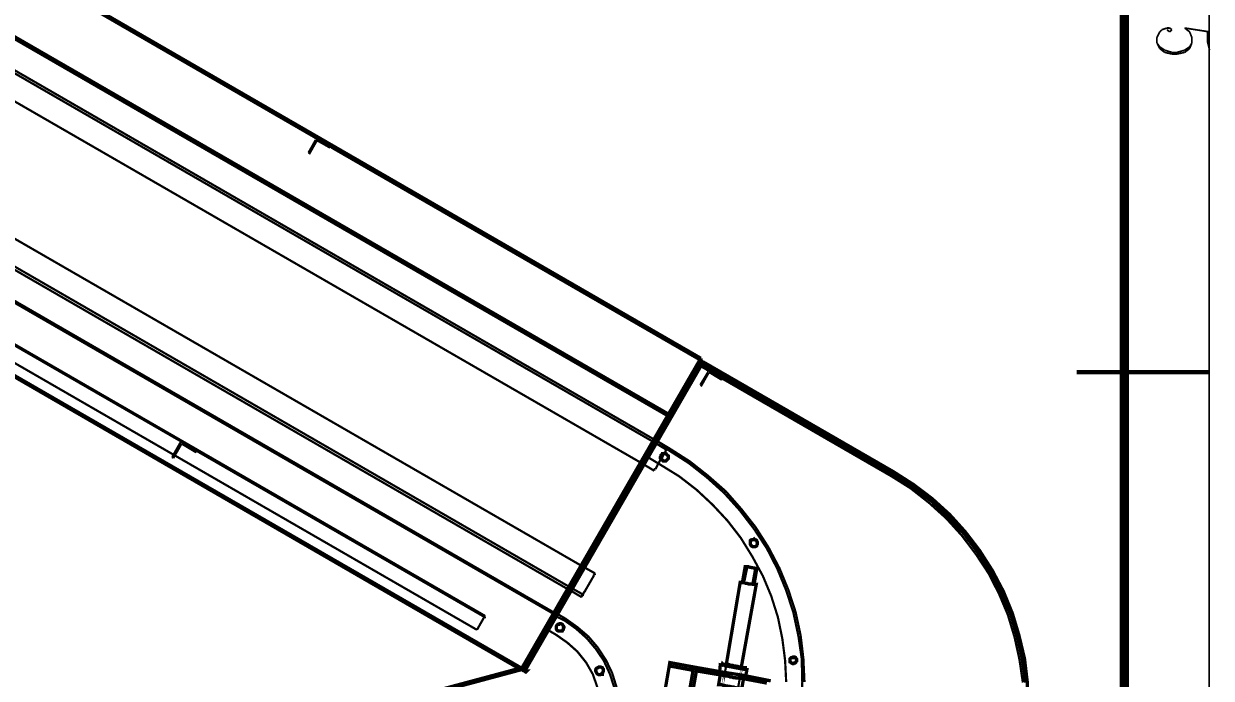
# Model space of a CAD drawing. Extents: x 0.1 to 11.6, y 0.3 to 16.2.
# Drawn here: x 8.005 to 11.577, y 7.345 to 9.313 of the extents above; entities that cross this region are included whole.
import ezdxf

# ---------------------------------------------------------------- set-up
doc = ezdxf.new("R2010")
doc.units = 0
doc.header["$MEASUREMENT"] = 0
doc.dimstyles.get("Standard").update_dxf_attribs({"dimtxt": 0.1, "dimasz": 0.1, "dimexe": 1.25, "dimexo": 0.625, "dimtad": 1, "dimtih": 1, "dimtxsty": 'Standard', "dimcen": 2.5, "dimazin": 3, "dimtfac": 1, "dimtmove": 0, "dimatfit": 3})

# ---------------------------------------------------------------- blocks, each defined once
blk = doc.blocks.new('_CLOSEDFILLED')
at = {"color": 0, "linetype": 'BYBLOCK'}
blk.add_solid([(-1, 0.164), (0, 0), (-1, -0.164)], dxfattribs=at)
blk = doc.blocks.new('*D9')
for p, q in [((5.305, 9.7917), (6.4817, 9.1123)), ((5.2917, 9.7585), (5.2917, 8.4252))]:
    blk.add_line(p, q)
for start, end in [(316.8348, 325.8282), (274.1695, 277.0351)]:
    blk.add_arc((5.2917, 9.7994), 1.3741, start, end)
at = {"layer": 'Defpoints'}
for p in [(5.305, 9.7917), (5.2917, 9.7716), (5.2917, 9.7585), (5.7616, 8.5081), (9.4933, 7.3733)]:
    blk.add_point(p, dxfattribs=at)
at = {"xscale": 0.1, "yscale": 0.1}
for p, rotation in [((6.4817, 9.1123), 57.91294655396537), ((5.2917, 8.4252), 182.0847725070838)]:
    blk.add_blockref('_CLOSEDFILLED', p, dxfattribs=dict(at, rotation=rotation))
at = {"insert": (5.9787, 8.6093), "char_height": 0.1, "attachment_point": 5, "rotation": 270}
blk.add_mtext('60123', dxfattribs=at)

msp = doc.modelspace()

# ---------------------------------------------------------------- linework, layer by layer
at = {"color": 0}
for p, q in [((5.29167, 10.0233), (9.59831, 7.53836)), ((9.60167, 7.54167), (5.29497, 10.0283)), ((5.30501, 9.79167), (9.49333, 7.37332))]:
    msp.add_line(p, q, dxfattribs=at)
for points, const_width in [([(0.155, 16.22), (11.57, 16.22), (11.57, 0.31), (0.155, 0.31), (0.155, 16.22)], 0.00521), ([(10.0384, 8.30165), (10.0433, 8.29833), (9.50836, 7.37169), (9.50331, 7.375), (10.0384, 8.30165)], 0.01), ([(10.0483, 8.29497), (10.0433, 8.29833), (9.50836, 7.37169), (9.51335, 7.36833), (10.0483, 8.29497)], 0.01), ([(9.94168, 8.00331), (9.94336, 8.00499), (9.94336, 8.00836), (9.94336, 8.01167), (9.94336, 8.01335), (9.94168, 8.01497), (9.94, 8.01665), (9.93668, 8.02001), (9.93332, 8.02165), (9.93001, 8.02001), (9.92665, 8.02001), (9.92665, 8.01833), (9.92333, 8.01665), (9.92165, 8.01497), (9.92165, 8.01167), (9.91997, 8.00999), (9.91997, 8.00667), (9.92165, 8.00499), (9.92333, 8.00168), (9.92503, 8.00168), (9.92665, 8), (9.92833, 7.99832), (9.93169, 7.99832), (9.93332, 7.99832), (9.93668, 7.99832), (9.93832, 8), (9.94, 8.00168), (9.94168, 8.00331)], 0.01), ([(10.21, 7.74669), (10.2116, 7.74832), (10.2116, 7.75), (10.2116, 7.75331), (10.21, 7.75499), (10.21, 7.75836), (10.2083, 7.75999), (10.2067, 7.75999), (10.2033, 7.76167), (10.2017, 7.76335), (10.2, 7.76167), (10.1967, 7.76167), (10.195, 7.75999), (10.1917, 7.75999), (10.19, 7.75836), (10.19, 7.75499), (10.19, 7.75168), (10.19, 7.75), (10.19, 7.74832), (10.1917, 7.74501), (10.1934, 7.74333), (10.195, 7.74164), (10.1983, 7.74001), (10.2, 7.74001), (10.2017, 7.74001), (10.205, 7.74001), (10.2083, 7.74164), (10.21, 7.74333), (10.21, 7.74669)], 0.01), ([(9.62831, 7.49164), (9.62831, 7.49501), (9.62999, 7.49669), (9.62999, 7.49832), (9.62831, 7.50168), (9.62668, 7.50331), (9.625, 7.50667), (9.62169, 7.50836), (9.61833, 7.50836), (9.61664, 7.50836), (9.61501, 7.50667), (9.61165, 7.50667), (9.61003, 7.50499), (9.60835, 7.50331), (9.60667, 7.5), (9.60667, 7.49832), (9.60667, 7.49669), (9.60667, 7.49333), (9.60835, 7.49001), (9.61003, 7.48833), (9.61333, 7.48665), (9.61501, 7.48665), (9.61664, 7.48665), (9.62001, 7.48665), (9.62332, 7.48665), (9.625, 7.48665), (9.62668, 7.49001), (9.62831, 7.49164)], 0.01), ([(10.3283, 7.39501), (10.33, 7.39665), (10.33, 7.39833), (10.33, 7.40169), (10.3283, 7.40332), (10.3267, 7.40668), (10.325, 7.40668), (10.3217, 7.40668), (10.3217, 7.40831), (10.3184, 7.40831), (10.315, 7.40668), (10.3133, 7.40668), (10.3117, 7.405), (10.31, 7.40332), (10.31, 7.40001), (10.31, 7.39665), (10.31, 7.39333), (10.3133, 7.39165), (10.315, 7.38997), (10.3184, 7.38835), (10.32, 7.38835), (10.3217, 7.38997), (10.325, 7.38997), (10.3267, 7.39165), (10.3283, 7.39501)], 0.01), ([(9.74669, 7.36165), (9.74832, 7.36501), (9.74832, 7.36664), (9.74832, 7.36833), (9.74832, 7.37169), (9.74669, 7.37332), (9.74501, 7.37668), (9.74333, 7.37668), (9.74001, 7.37831), (9.73833, 7.37831), (9.73503, 7.37831), (9.73335, 7.37668), (9.73167, 7.37668), (9.72835, 7.375), (9.72667, 7.37332), (9.72667, 7.37001), (9.72499, 7.36833), (9.72499, 7.36664), (9.72667, 7.36333), (9.72835, 7.36003), (9.72999, 7.35835), (9.73167, 7.35667), (9.73503, 7.35499), (9.73665, 7.35499), (9.73833, 7.35499), (9.74164, 7.35667), (9.74501, 7.35667), (9.74501, 7.36003), (9.74669, 7.36165)], 0.01), ([(10.1067, 7.32335), (10.1183, 7.38499), (10.1067, 7.32335)], 0.00667), ([(10.165, 7.37668), (10.1533, 7.315), (10.165, 7.37668)], 0.00667)]:
    msp.add_lwpolyline(points, close=True, dxfattribs=dict(at, const_width=const_width))
for points, const_width in [([(11.315, 16.02), (11.315, 0.51666)], 0.02833), ([(5.29497, 11.0483), (10.0417, 8.30664)], 0.01), ([(5.29167, 10.8167), (9.94336, 8.13167)], 0.00667), ([(9.89665, 8.05664), (6.09831, 10.2483)], 0.00667), ([(9.90169, 8.06168), (9.90001, 8.06332), (6.10335, 10.255)], 0.00667), ([(6.06168, 10.185), (9.86003, 7.99333), (9.90001, 8.06332)], 0.00667), ([(9.72331, 7.66), (9.68164, 7.68332), (5.88336, 9.875)], 0.00667), ([(5.84332, 9.80501), (9.63997, 7.61333), (9.68164, 7.68332)], 0.00667), ([(5.84668, 9.81332), (9.64501, 7.62001)], 0.00667), ([(7.64333, 9.46669), (9.94499, 8.13835)], 0.01), ([(9.50499, 7.37332), (6.05333, 9.36501), (6.09, 9.42833)], 0.01), ([(8.88997, 8.965), (8.22667, 9.34831), (8.22499, 9.345)], 0.00667), ([(11.4134, 9.27165), (11.4217, 9.28836)], 0.00521), ([(11.4217, 9.28836), (11.4283, 9.29497)], 0.00521), ([(11.4283, 9.29497), (11.4434, 9.30003)], 0.00521), ([(11.4434, 9.30003), (11.4517, 9.30003)], 0.00521), ([(11.4517, 9.28836), (11.4434, 9.29497)], 0.00521), ([(11.4517, 9.30003), (11.4583, 9.29497)], 0.00521), ([(11.4583, 9.29497), (11.4517, 9.28836)], 0.00521), ([(11.5717, 9.28836), (11.4967, 9.30003)], 0.00521), ([(11.4967, 9.30003), (11.5117, 9.28836)], 0.00521), ([(11.5117, 9.28836), (11.5183, 9.27165)], 0.00521), ([(11.565, 9.28836), (11.565, 9.25999)], 0.00521), ([(9.39333, 7.53168), (6.36833, 9.27832), (6.36833, 9.27669), (6.36664, 9.27501), (6.36664, 9.27333)], 0.00667), ([(11.4134, 9.25499), (11.4134, 9.27165)], 0.00521), ([(11.4217, 9.23833), (11.4134, 9.25499)], 0.00521), ([(11.4217, 9.24333), (11.4134, 9.25499)], 0.00521), ([(11.5183, 9.25499), (11.5117, 9.23833)], 0.00521), ([(11.5183, 9.25499), (11.5117, 9.24333)], 0.00521), ([(11.5183, 9.27165), (11.5183, 9.25499)], 0.00521), ([(11.565, 9.25999), (11.5717, 9.23335)], 0.00521), ([(6.345, 9.23503), (9.36833, 7.49001)], 0.00667), ([(11.4367, 9.23335), (11.4217, 9.24333)], 0.00521), ([(11.4367, 9.22667), (11.4217, 9.23833)], 0.00521), ([(11.4583, 9.22667), (11.4367, 9.23335)], 0.00521), ([(11.4583, 9.22168), (11.4367, 9.22667)], 0.00521), ([(11.4733, 9.22667), (11.4583, 9.22667)], 0.00521), ([(11.4733, 9.22168), (11.4583, 9.22168)], 0.00521), ([(11.4967, 9.23335), (11.4733, 9.22667)], 0.00521), ([(11.4967, 9.22667), (11.4733, 9.22168)], 0.00521), ([(11.5117, 9.24333), (11.4967, 9.23335)], 0.00521), ([(11.5117, 9.23833), (11.4967, 9.22667)], 0.00521), ([(8.86165, 8.92503), (8.88336, 8.96332)], 0.00667), ([(8.88667, 8.96164), (8.86501, 8.92333), (8.86165, 8.92503)], 0.00667), ([(8.88336, 8.96332), (8.88499, 8.96332), (8.88667, 8.965), (8.88835, 8.965), (8.88997, 8.965)], 0.00667), ([(8.88667, 8.96164), (8.88835, 8.96164)], 0.00667), ([(8.88835, 8.96164), (8.92665, 8.94)], 0.00667), ([(8.88997, 8.965), (8.92833, 8.94168)], 0.00667), ([(10.04, 8.30003), (8.92833, 8.94168), (8.92665, 8.94)], 0.00667), ([(7.49501, 8.62332), (7.54167, 8.59668), (8.47835, 8.05664)], 0.00667), ([(10.0417, 8.30664), (10.0417, 8.30501), (10.04, 8.30501), (10.04, 8.30333), (10.0384, 8.30165)], 0.01), ([(10.0467, 8.28668), (10.0433, 8.28168)], 0.00667), ([(10.0483, 8.29497), (10.05, 8.29497), (10.6217, 7.965), (10.6816, 7.92665), (10.7367, 7.88499), (10.79, 7.83664), (10.8366, 7.785), (10.88, 7.72835), (10.9183, 7.66835), (10.9517, 7.60499), (10.9783, 7.53999), (10.9983, 7.47331), (11.015, 7.40332), (11.0233, 7.33333), (11.0267, 7.26335), (11.0267, 6.77669), (11.0267, 6.73503), (11.0433, 6.73503), (11.0433, 6.81668), (11.0267, 6.81668)], 0.01), ([(10.0467, 8.28668), (10.6183, 7.95665), (10.6767, 7.91997), (10.7333, 7.87668), (10.7833, 7.83003), (10.8317, 7.77832), (10.8733, 7.72331), (10.9117, 7.66336), (10.9434, 7.60167), (10.9717, 7.53668), (10.9916, 7.47), (11.0067, 7.40169), (11.0167, 7.33165)], 0.00667), ([(10.05, 8.29497), (10.0483, 8.28836), (10.6183, 7.95833), (10.6783, 7.92165), (10.7333, 7.87831), (10.785, 7.83165), (10.8333, 7.78), (10.875, 7.72331), (10.9134, 7.66499), (10.945, 7.60167), (10.9717, 7.53668), (10.9933, 7.47), (11.0084, 7.40169), (11.0183, 7.33165)], 0.00667), ([(10.04, 8.22667), (10.0633, 8.26497)], 0.00667), ([(10.065, 8.26335), (10.0433, 8.22499), (10.04, 8.22667)], 0.00667), ([(11.01, 7.33165), (11, 7.40001), (10.985, 7.46832), (10.965, 7.535), (10.9383, 7.59831), (10.9067, 7.66), (10.8683, 7.71832), (10.8267, 7.77333), (10.78, 7.82497), (10.7283, 7.87169), (10.6733, 7.91499), (10.615, 7.95167), (10.0433, 8.28168)], 0.00667), ([(10.0633, 8.26497), (10.0633, 8.26665), (10.065, 8.26665), (10.0667, 8.26833), (10.0684, 8.26665)], 0.00667), ([(10.065, 8.26335), (10.0667, 8.26335), (10.0667, 8.26497)], 0.00667), ([(10.0667, 8.26497), (10.105, 8.24164)], 0.00667), ([(10.0684, 8.26665), (10.1067, 8.24501)], 0.00667), ([(11.57, 8.26497), (11.1717, 8.26497)], 0.01333), ([(11.37, 8.26497), (11.57, 8.26497)], 0.01333), ([(9.99501, 8.22168), (9.99832, 8.22)], 0.00667), ([(9.99832, 8.22), (10.005, 8.21669)], 0.00667), ([(10.0084, 8.23665), (10.005, 8.23833)], 0.00667), ([(10.0133, 8.23335), (10.0084, 8.23665)], 0.00667), ([(10.1067, 8.24501), (10.105, 8.24164)], 0.00667), ([(9.94336, 8.13167), (9.94667, 8.12999)], 0.00667), ([(9.91336, 8.08165), (9.91835, 8.07835)], 0.00667), ([(9.91835, 8.07835), (9.92333, 8.07497)], 0.00667), ([(9.92665, 8.095), (9.92333, 8.09831)], 0.00667), ([(9.93332, 8.09332), (9.92665, 8.095)], 0.00667), ([(8.47835, 8.05664), (8.45167, 8.00999)], 0.00667), ([(8.47999, 8.05003), (8.45503, 8.00667)], 0.00667), ([(8.47835, 8.05664), (8.52501, 8.02832), (9.39165, 7.52832)], 0.00667), ([(8.52501, 8.02832), (8.52165, 8.02501), (8.47999, 8.05003)], 0.00667), ([(9.93164, 8.02001), (9.93332, 8.02333), (9.935, 8.02501), (9.935, 8.02669), (9.93668, 8.03), (9.93832, 8.03168), (9.89665, 8.05664)], 0.00667), ([(9.90169, 8.06168), (9.90668, 8.06)], 0.00667), ([(9.90332, 8.05333), (9.94499, 8.03), (10.005, 7.99164), (10.06, 7.94835), (10.1117, 7.90169), (10.1583, 7.84999), (10.2017, 7.79335), (10.24, 7.73503), (10.2717, 7.67333), (10.2983, 7.60835), (10.32, 7.54167), (10.335, 7.47168), (10.345, 7.40332), (10.3467, 7.33333), (10.345, 7.26335), (10.335, 7.19336), (10.3267, 7.14501)], 0.00667), ([(10.3533, 7.33333), (10.35, 7.40332), (10.3417, 7.47331), (10.3267, 7.54335), (10.305, 7.61003), (10.2783, 7.67503), (10.245, 7.73833), (10.2067, 7.79833), (10.1634, 7.85335), (10.1166, 7.90668), (10.0633, 7.95335), (10.0084, 7.99669), (9.94835, 8.035), (9.90668, 8.06)], 0.00667), ([(9.94168, 8.03668), (9.94, 8.03668), (9.94, 8.035), (9.94, 8.03331), (9.93832, 8.03331), (9.93832, 8.03168)], 0.00667), ([(9.94168, 8.03836), (9.94168, 8.03668)], 0.00667), ([(8.45167, 8.00999), (8.45503, 8.00667)], 0.00667), ([(9.87831, 8.01167), (9.91997, 7.98665), (9.97667, 7.95167), (10.0283, 7.91168), (10.0767, 7.86664), (10.1217, 7.81836), (10.1617, 7.76665), (10.1967, 7.71001), (10.2283, 7.65169), (10.2533, 7.59169), (10.2733, 7.52832), (10.2867, 7.46332), (10.295, 7.39833), (10.2983, 7.33333)], 0.00667), ([(9.92165, 8.00499), (9.905, 7.97331)], 0.00667), ([(9.93001, 8.02001), (9.92833, 8.01833), (9.92165, 8.00499)], 0.01), ([(9.90169, 7.96832), (9.86003, 7.99333)], 0.00667), ([(9.905, 7.97331), (9.90332, 7.97331), (9.90332, 7.97168), (9.90169, 7.97), (9.90169, 7.96832)], 0.00667), ([(9.83165, 7.94168), (9.83664, 7.93832)], 0.00667), ([(9.83664, 7.93832), (9.84169, 7.935)], 0.00667), ([(9.84668, 7.95503), (9.84169, 7.95833)], 0.00667), ([(9.85167, 7.95167), (9.84668, 7.95503)], 0.00667), ([(9.75168, 7.80003), (9.75499, 7.79833)], 0.00667), ([(9.75499, 7.79833), (9.76167, 7.79497)], 0.00667), ([(9.76497, 7.815), (9.76167, 7.81668)], 0.00667), ([(9.77001, 7.81168), (9.76497, 7.815)], 0.00667), ([(9.68332, 7.67503), (9.68001, 7.67665)], 0.00667), ([(10.18, 7.68001), (10.2067, 7.67503), (10.1983, 7.62831), (10.195, 7.62831), (10.1917, 7.62831), (10.1883, 7.62831), (10.185, 7.62831), (10.18, 7.62999), (10.1767, 7.62999), (10.1733, 7.63167), (10.17, 7.63167), (10.18, 7.68001), (10.1783, 7.68001), (10.1767, 7.68001), (10.175, 7.68001), (10.1667, 7.63336), (10.1634, 7.63336), (10.1617, 7.63336), (10.16, 7.63336), (10.1183, 7.38667)], 0.01), ([(10.1634, 7.37831), (10.2083, 7.62668), (10.2067, 7.62668), (10.205, 7.62668), (10.2017, 7.62668), (10.21, 7.67503), (10.2083, 7.67503), (10.2067, 7.67503)], 0.01), ([(9.66997, 7.66), (9.67503, 7.65831)], 0.00667), ([(9.67503, 7.65831), (9.68001, 7.655)], 0.00667), ([(9.69, 7.67165), (9.68332, 7.67503)], 0.00667), ([(9.72, 7.65332), (9.69499, 7.61003)], 0.00667), ([(9.72331, 7.66), (9.72331, 7.65831), (9.72168, 7.65831), (9.72168, 7.65668), (9.72, 7.655), (9.72, 7.65332)], 0.00667), ([(9.63997, 7.61333), (9.64333, 7.61165)], 0.00667), ([(9.64333, 7.61165), (9.64665, 7.61003)], 0.00667), ([(9.64501, 7.62001), (9.68668, 7.59668)], 0.00667), ([(9.64665, 7.61003), (9.68332, 7.58832)], 0.00667), ([(9.69499, 7.61003), (9.69336, 7.60667), (9.69168, 7.60499), (9.69, 7.60167), (9.68832, 7.59999), (9.68832, 7.59831), (9.68668, 7.59668)], 0.00667), ([(9.68668, 7.59668), (9.68668, 7.595), (9.685, 7.595), (9.685, 7.59332), (9.68332, 7.59169), (9.68332, 7.59)], 0.00667), ([(9.68332, 7.59), (9.68332, 7.58832)], 0.00667), ([(9.57835, 7.49164), (9.60667, 7.47499), (9.63997, 7.45167), (9.66997, 7.42503), (9.69667, 7.39165), (9.71669, 7.35667), (9.72999, 7.31836), (9.73833, 7.27832), (9.74164, 7.23665), (9.73665, 7.19499), (9.73167, 7.16336), (9.78668, 7.155), (9.79167, 7.18668), (9.79665, 7.22999), (9.79497, 7.27333), (9.78836, 7.31668), (9.77501, 7.36003), (9.75667, 7.39833), (9.73167, 7.43668), (9.70335, 7.47), (9.66997, 7.49832), (9.63499, 7.52333), (9.60667, 7.53999), (9.60167, 7.54167)], 0.00667), ([(9.59831, 7.53668), (9.60335, 7.53331), (9.60835, 7.53), (9.63167, 7.51833), (9.66667, 7.49333), (9.69835, 7.465), (9.72667, 7.43164), (9.75, 7.39665), (9.76833, 7.35667), (9.78168, 7.315), (9.78836, 7.27333), (9.78999, 7.22999), (9.785, 7.18668), (9.78, 7.155)], 0.00667), ([(9.38997, 7.52832), (9.36833, 7.49001)], 0.00667), ([(9.39333, 7.53168), (9.39165, 7.53), (9.39165, 7.52832), (9.38997, 7.52832)], 0.00667), ([(9.58832, 7.52001), (9.59332, 7.51665)], 0.00667), ([(9.59332, 7.51665), (9.59831, 7.51335)], 0.00667), ([(10.02, 7.37831), (9.94835, 7.39165), (9.94667, 7.38167), (10.0183, 7.36833)], 0.01), ([(10.175, 7.37169), (10.175, 7.37668), (10.1733, 7.37668), (10.1717, 7.37668), (10.17, 7.37668), (10.1683, 7.37668), (10.165, 7.37668), (10.1617, 7.37831), (10.1583, 7.37831), (10.1533, 7.37999), (10.15, 7.37999), (10.145, 7.38167), (10.14, 7.38167), (10.1367, 7.38336), (10.1317, 7.38336), (10.1283, 7.38499), (10.1233, 7.38667), (10.1183, 7.38667), (10.1166, 7.38667), (10.1133, 7.38667), (10.11, 7.38667), (10.1083, 7.38667), (10.1067, 7.38835), (10.105, 7.38336)], 0.01), ([(9.50499, 7.37668), (9.14501, 7.28), (9.14665, 7.27501), (9.50667, 7.37169), (9.50667, 7.37332)], 0.01), ([(9.49333, 7.37169), (9.50168, 7.36833)], 0.00667), ([(9.51335, 7.36833), (9.51335, 7.36664), (9.51497, 7.36664), (9.51833, 7.36664), (9.51497, 7.36333), (9.50331, 7.37001)], 0.01), ([(9.50499, 7.37332), (9.50331, 7.37169), (9.50331, 7.37001), (9.50168, 7.36833)], 0.00667), ([(9.50499, 7.375), (9.50667, 7.375)], 0.00667), ([(9.50667, 7.375), (9.50667, 7.37169)], 0.00667), ([(9.94667, 7.38167), (9.80501, 6.56836), (9.81999, 6.54665), (9.87169, 6.53668)], 0.01), ([(10.2517, 7.33664), (10.1683, 7.35335), (10.105, 7.36333), (10.02, 7.37831), (10.0183, 7.36833), (9.87169, 6.53668)], 0.01), ([(9.88167, 6.535), (10.0283, 7.36664), (10.1083, 7.35335), (10.1117, 7.35335), (10.115, 7.35167), (10.1183, 7.35167), (10.12, 7.35167), (10.125, 7.34999), (10.1283, 7.34999), (10.13, 7.34831), (10.135, 7.34831), (10.1383, 7.34668), (10.1417, 7.34668), (10.145, 7.34668), (10.1483, 7.345), (10.1517, 7.345), (10.155, 7.345), (10.1583, 7.345), (10.16, 7.345), (10.24, 7.33003)], 0.01), ([(10.1, 7.35499), (10.095, 7.32497), (10.0967, 7.32497), (10.0983, 7.32497), (10.1017, 7.32497), (10.105, 7.32497), (10.1083, 7.32335), (10.1117, 7.32335), (10.1166, 7.32167), (10.12, 7.32167), (10.125, 7.31999), (10.1283, 7.31999), (10.135, 7.31836), (10.14, 7.31836), (10.1433, 7.31668), (10.1467, 7.31668), (10.15, 7.315), (10.155, 7.315), (10.1583, 7.315), (10.16, 7.315), (10.1617, 7.315), (10.1634, 7.315), (10.165, 7.315), (10.17, 7.34332)], 0.01), ([(10.1767, 7.35167), (10.18, 7.37001), (10.1783, 7.37001), (10.1767, 7.37169), (10.1733, 7.37169), (10.17, 7.37169), (10.1, 7.38499), (10.0983, 7.36501)], 0.01)]:
    msp.add_lwpolyline(points, dxfattribs=dict(at, const_width=const_width))

# ---------------------------------------------------------------- dimensions: what is measured, and where the dimension line sits
at = {"linetype": 'Continuous'}
dim = msp.add_angular_dim_2l(base=(5.76164, 8.50809), line1=((5.30501, 9.79167), (9.49333, 7.37332)), line2=((5.29167, 9.77165), (5.29167, 9.75853)), text='60123', dimstyle='Standard', dxfattribs=at)
dim.commit()
dim.dimension.update_dxf_attribs({"geometry": '*D9', "text_midpoint": (5.97872, 8.60931), "text_rotation": 270})

doc.saveas('drawing.dxf')
